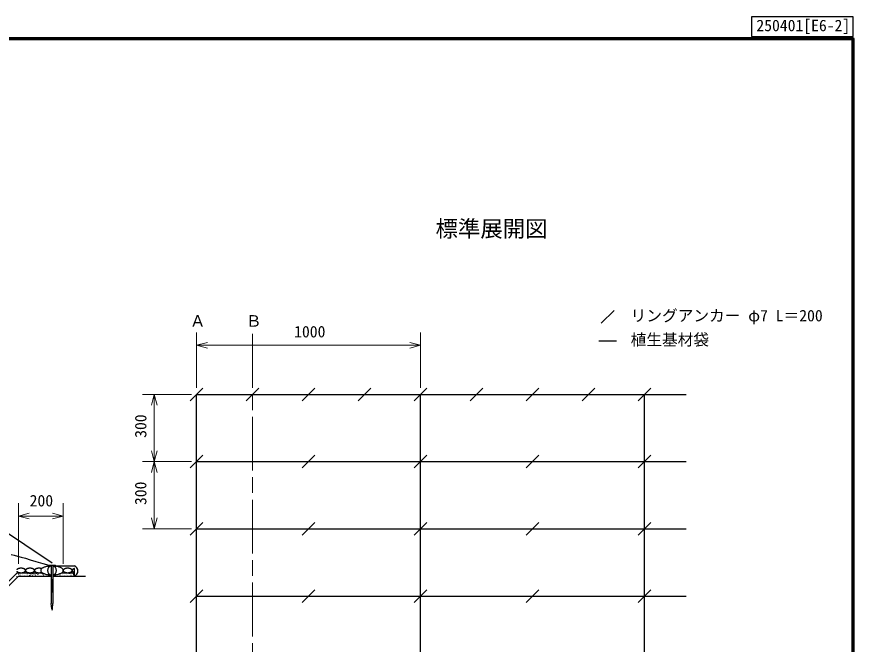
# Model space of a CAD drawing. Units: millimetres, scale not verified. Extents: x 200 to 8200, y 200 to 5838.
# Drawn here: x 4466 to 8200, y 3037 to 5838 of the extents above; entities that cross this region are included whole.
import ezdxf
from ezdxf.enums import TextEntityAlignment as Align

# ---------------------------------------------------------------- set-up
doc = ezdxf.new("R2010")
doc.units = ezdxf.units.MM
doc.header["$LTSCALE"] = 20
doc.linetypes.add('CHAIN', pattern=[18.5, 12, -1.5, 3.5, -1.5])
for name, color, linetype, lineweight in [('C-BMK', 3, 'CHAIN', 13), ('C-DOC', 3, 'Continuous', 25), ('C-STR', 7, 'Continuous', 25), ('C-STR-DIM', 1, 'Continuous', 13), ('C-STR-TXT', 7, 'Continuous', 25), ('C-TTL', 2, 'Continuous', 70)]:
    doc.layers.add(name, color=color, linetype=linetype, lineweight=lineweight)
doc.layers.add('C-BMK-TXT', color=3, linetype='Continuous')
doc.layers.add('C-TTL-TXT', color=7, linetype='Continuous')
doc.styles.add('ＭＳ ゴシック', font='')
doc.styles.get('ＭＳ ゴシック').set_extended_font_data('MS Gothic')

msp = doc.modelspace()

# ---------------------------------------------------------------- linework, layer by layer
at = {"layer": 'C-BMK'}
for p, q in [((5268.52, 4422.27), (5268.52, 1859.76)), ((5518.52, 4422.27), (5518.52, 1853.77))]:
    msp.add_line(p, q, dxfattribs=at)
at = {"layer": 'C-DOC'}
for p, q in [((8200, 5838), (7745, 5838)), ((7745, 5838), (7745, 5750)), ((8200, 5750), (8200, 5838)), ((7745, 5750), (8200, 5750))]:
    msp.add_line(p, q, dxfattribs=at)
at = {"layer": 'C-STR', "color": 1}
for p, q in [((3395.7, 4219.45), (4623.88, 3400.76)), ((4626.91, 3386.81), (4723.41, 3386.81)), ((4611.22, 3341.25), (4619.93, 3341.25)), ((4626.93, 3341.25), (4723.41, 3341.25))]:
    msp.add_line(p, q, dxfattribs=at)
at = {"layer": 'C-STR'}
for p, q in [((5240.24, 4123.99), (5296.81, 4180.56)), ((5268.52, 2502.58), (5268.52, 4152.27)), ((5490.24, 4123.99), (5546.81, 4180.56)), ((5740.24, 4123.99), (5796.81, 4180.56)), ((5990.24, 4123.99), (6046.81, 4180.56)), ((6240.24, 4123.99), (6296.81, 4180.56)), ((6268.52, 2502.58), (6268.52, 4152.27)), ((6490.24, 4123.99), (6546.81, 4180.56)), ((6740.24, 4123.99), (6796.81, 4180.56)), ((6990.24, 4123.99), (7046.81, 4180.56)), ((7240.24, 4123.99), (7296.81, 4180.56)), ((7268.52, 2502.58), (7268.52, 4152.27)), ((5240.24, 3823.99), (5296.81, 3880.56)), ((5740.24, 3823.99), (5796.81, 3880.56)), ((6240.24, 3823.99), (6296.81, 3880.56)), ((6740.24, 3823.99), (6796.81, 3880.56)), ((7240.24, 3823.99), (7296.81, 3880.56)), ((5240.24, 3523.99), (5296.81, 3580.56)), ((5740.24, 3523.99), (5796.81, 3580.56)), ((6240.24, 3523.99), (6296.81, 3580.56)), ((6740.24, 3523.99), (6796.81, 3580.56)), ((7240.24, 3523.99), (7296.81, 3580.56)), ((4608.38, 3390.72), (4638.44, 3390.73)), ((4608.38, 3389.25), (4608.38, 3390.72)), ((4638.44, 3389.26), (4608.38, 3389.25)), ((4619.91, 3389.25), (4619.96, 3219.54)), ((4626.91, 3389.25), (4626.96, 3219.54)), ((4638.44, 3389.26), (4638.44, 3390.73)), ((4673.22, 3366.25), (4673.41, 3364.51)), ((4713.34, 3366.25), (4713.41, 3365.38)), ((4723.41, 3341.25), (4723.41, 3374.91)), ((4325.63, 3193.47), (4473.41, 3341.25)), ((4387.36, 3276.41), (4467.2, 3356.25)), ((4467.2, 3356.25), (4564.41, 3356.25)), ((4467.2, 3356.25), (4571.25, 3356.25)), ((4473.41, 3341.25), (4564.41, 3341.25)), ((4564.41, 3341.25), (4619.93, 3341.25)), ((4571.25, 3356.25), (4577.95, 3356.25)), ((4571.25, 3356.25), (4580.11, 3356.25)), ((4619.93, 3326.08), (4626.93, 3326.08)), ((4626.93, 3341.25), (4773.41, 3341.25)), ((4666.71, 3356.25), (4723.41, 3356.25)), ((4619.93, 3322.38), (4626.93, 3322.38)), ((4619.93, 3318.68), (4626.93, 3318.68)), ((4619.94, 3314.98), (4626.94, 3314.98)), ((4619.94, 3311.28), (4626.94, 3311.28)), ((4619.94, 3307.57), (4626.94, 3307.57)), ((4619.94, 3303.87), (4626.94, 3303.87)), ((4619.94, 3300.17), (4626.94, 3300.17)), ((4619.94, 3296.47), (4626.94, 3296.47)), ((4619.94, 3292.76), (4626.94, 3292.76)), ((4619.94, 3289.06), (4626.94, 3289.06)), ((4619.94, 3285.36), (4626.94, 3285.36)), ((4619.95, 3281.66), (4626.95, 3281.66)), ((4619.95, 3277.95), (4626.95, 3277.95)), ((4619.95, 3274.25), (4626.95, 3274.25)), ((4619.95, 3270.55), (4626.95, 3270.55)), ((5240.24, 3223.99), (5296.81, 3280.56)), ((5740.24, 3223.99), (5796.81, 3280.56)), ((6240.24, 3223.99), (6296.81, 3280.56)), ((6740.24, 3223.99), (6796.81, 3280.56)), ((7240.24, 3223.99), (7296.81, 3280.56)), ((4621.97, 3194.54), (4619.96, 3219.54)), ((4624.97, 3194.54), (4626.96, 3219.54)), ((4621.97, 3194.54), (4623.47, 3189.54)), ((4623.47, 3189.54), (4624.97, 3194.54))]:
    msp.add_line(p, q, dxfattribs=at)
at = {"layer": 'C-STR', "color": 3}
for p, q in [((5268.52, 4152.27), (7454.21, 4152.27)), ((5268.52, 3852.27), (7454.21, 3852.27)), ((5268.52, 3552.27), (7454.21, 3552.27)), ((5268.52, 3252.27), (7454.21, 3252.27))]:
    msp.add_line(p, q, dxfattribs=at)
at = {"layer": 'C-STR'}
for points in [[(4619.91, 3386.19), (4619.06, 3386.18), (4614.73, 3385.95), (4610.47, 3385.57), (4606.31, 3385.05), (4602.28, 3384.38), (4598.41, 3383.57), (4594.73, 3382.64), (4591.27, 3381.57), (4588.06, 3380.39), (4585.11, 3379.11), (4582.46, 3377.72), (4580.11, 3376.25), (4578.1, 3374.7), (4576.43, 3373.09), (4575.12, 3371.43), (4574.17, 3369.72), (4573.6, 3368), (4573.41, 3366.25), (4573.6, 3364.51), (4574.17, 3362.78), (4575.12, 3361.08), (4576.43, 3359.41), (4578.1, 3357.8), (4580.11, 3356.25), (4582.46, 3354.78), (4585.11, 3353.4), (4588.06, 3352.11), (4591.27, 3350.93), (4594.73, 3349.87), (4598.41, 3348.93), (4602.28, 3348.13), (4606.31, 3347.46), (4610.47, 3346.93), (4614.73, 3346.56), (4619.06, 3346.33), (4619.93, 3346.31)], [(4673.41, 3366.25), (4673.22, 3368), (4672.65, 3369.72), (4671.71, 3371.43), (4670.4, 3373.09), (4668.73, 3374.7), (4666.71, 3376.25), (4664.37, 3377.72), (4661.72, 3379.11), (4658.77, 3380.39), (4655.55, 3381.57), (4652.09, 3382.64), (4648.41, 3383.57), (4644.54, 3384.38), (4640.51, 3385.05), (4636.35, 3385.57), (4632.1, 3385.95), (4627.77, 3386.18), (4626.91, 3386.19)], [(4626.93, 3346.31), (4627.77, 3346.33), (4632.1, 3346.56), (4636.35, 3346.93), (4640.51, 3347.46), (4644.54, 3348.13), (4648.41, 3348.93), (4652.09, 3349.87), (4655.55, 3350.93), (4658.77, 3352.11), (4661.72, 3353.4), (4664.37, 3354.78), (4666.71, 3356.25), (4668.73, 3357.8), (4670.4, 3359.41), (4671.71, 3361.08), (4672.65, 3362.78), (4673.22, 3364.51)], [(4713.41, 3366.25), (4713.34, 3367.12), (4713.11, 3367.99), (4712.73, 3368.84), (4712.21, 3369.67), (4711.54, 3370.48), (4710.73, 3371.25), (4709.8, 3371.99), (4708.73, 3372.68), (4707.56, 3373.32), (4706.27, 3373.91), (4704.88, 3374.44), (4703.41, 3374.91), (4701.87, 3375.32), (4700.25, 3375.65), (4698.59, 3375.91), (4696.89, 3376.1), (4695.16, 3376.21), (4693.41, 3376.25), (4691.67, 3376.21), (4689.94, 3376.1), (4688.24, 3375.91), (4686.57, 3375.65), (4684.96, 3375.32), (4683.41, 3374.91), (4681.94, 3374.44), (4680.56, 3373.91), (4679.27, 3373.32), (4678.09, 3372.68), (4677.03, 3371.99), (4676.09, 3371.25), (4675.29, 3370.48), (4674.62, 3369.67), (4674.09, 3368.84), (4673.72, 3367.99), (4673.49, 3367.12), (4673.41, 3366.25), (4673.49, 3365.38), (4673.72, 3364.52), (4674.09, 3363.66), (4674.62, 3362.83), (4675.29, 3362.03), (4676.09, 3361.25), (4677.03, 3360.52), (4678.09, 3359.82), (4679.27, 3359.18), (4680.56, 3358.59), (4681.94, 3358.06), (4683.41, 3357.59), (4684.96, 3357.19), (4686.57, 3356.86), (4688.24, 3356.59), (4689.94, 3356.4), (4691.67, 3356.29), (4693.41, 3356.25), (4695.16, 3356.29), (4696.89, 3356.4), (4698.59, 3356.59), (4700.25, 3356.86), (4701.87, 3357.19), (4703.41, 3357.59), (4704.88, 3358.06), (4706.27, 3358.59), (4707.56, 3359.18), (4708.73, 3359.82), (4709.8, 3360.52), (4710.73, 3361.25), (4711.54, 3362.03), (4712.21, 3362.83), (4712.73, 3363.66), (4713.11, 3364.52), (4713.34, 3365.38)], [(4723.41, 3374.91), (4721.94, 3374.44), (4720.56, 3373.91), (4719.27, 3373.32), (4718.09, 3372.68), (4717.03, 3371.99), (4716.09, 3371.25), (4715.29, 3370.48), (4714.62, 3369.67), (4714.09, 3368.84), (4713.72, 3367.99), (4713.49, 3367.12), (4713.41, 3366.25), (4713.49, 3365.38), (4713.72, 3364.52), (4714.09, 3363.66), (4714.62, 3362.83), (4715.29, 3362.03), (4716.09, 3361.25), (4717.03, 3360.52), (4718.09, 3359.82), (4719.27, 3359.18), (4720.56, 3358.59), (4721.94, 3358.06), (4723.41, 3357.59)]]:
    msp.add_lwpolyline(points, dxfattribs=at)
for centre in [(4466.31, 3348.49), (4466.51, 3338.76), (4467.78, 3354.27), (4474.64, 3349.59), (4480.31, 3353.67), (4480.63, 3345.15), (4491.53, 3353.67), (4491.59, 3352.5), (4491.76, 3346.94), (4502.22, 3344.01), (4507.79, 3349.59), (4513.78, 3345.15), (4514.54, 3352.69), (4516.83, 3351.53), (4524.19, 3344.66), (4525.04, 3352.3), (4526.53, 3353.67), (4529.76, 3350.24), (4536.13, 3352.3), (4537.22, 3344.01), (4542.79, 3349.59), (4548.78, 3345.15), (4552.08, 3353.86), (4553.99, 3351.85), (4559.98, 3347.41), (4563.7, 3353.47), (4580.51, 3351.84), (4584.42, 3345.55), (4597.19, 3346.53), (4606.36, 3344.01), (4617.92, 3345.15), (4633.69, 3344.01), (4645.25, 3345.15), (4658.78, 3345.55), (4664.15, 3354.44), (4671.55, 3346.53), (4675.79, 3352.62), (4680.72, 3344.01), (4686.29, 3349.59), (4692.28, 3345.15), (4701.9, 3351.84), (4708.05, 3344.01), (4717.4, 3354.44), (4718.36, 3348.58)]:
    msp.add_circle(centre, 0.3, dxfattribs=at)
for centre, radius, start, end in [((4472.34, 3365.38), 7.28, 143.8896, 151.63954), ((4472.16, 3367.01), 7.07, 208.24439, 216.22647), ((4473.32, 3367.84), 8.5, 216.10924, 223.1693), ((4473.54, 3364.49), 8.78, 136.94236, 143.7791), ((4474.91, 3363.18), 10.67, 130.84531, 136.84569), ((4474.67, 3369.08), 10.33, 223.05461, 229.25439), ((4476.39, 3361.44), 12.95, 125.48889, 130.76379), ((4476.14, 3370.74), 12.54, 229.15104, 234.59628), ((4477.89, 3359.3), 15.57, 120.75597, 125.42158), ((4479.37, 3356.79), 18.48, 116.53747, 120.70109), ((4480.74, 3354), 21.59, 112.73815, 116.49309), ((4481.97, 3351.03), 24.8, 109.27742, 112.70255), ((4483.01, 3348.01), 27.99, 106.08787, 109.24914), ((4483.84, 3345.09), 31.04, 103.11312, 106.06574), ((4484.46, 3342.39), 33.8, 100.3056, 103.09624), ((4484.87, 3340.06), 36.17, 97.62454, 100.29328), ((4485.12, 3338.21), 38.03, 95.03422, 97.6163), ((4485.22, 3336.95), 39.31, 92.50251, 95.02975), ((4485.25, 3336.32), 39.93, 89.99955, 92.50164), ((4485.25, 3336.38), 39.87, 87.49657, 90.00223), ((4485.29, 3337.11), 39.14, 84.96482, 87.50292), ((4485.42, 3338.48), 37.76, 82.37441, 84.97507), ((4485.68, 3340.42), 35.81, 79.69321, 82.38897), ((4486.13, 3342.82), 33.37, 76.88551, 79.71265), ((4486.79, 3345.56), 30.55, 73.91052, 76.91062), ((4487.65, 3348.51), 27.47, 70.72066, 73.94233), ((4488.73, 3351.53), 24.27, 67.25955, 70.76048), ((4489.98, 3354.48), 21.07, 63.45979, 67.30897), ((4491.38, 3357.23), 17.98, 59.24083, 63.52062), ((4492.86, 3359.68), 15.11, 54.50753, 59.31492), ((4494.37, 3361.76), 12.54, 49.15104, 54.59628), ((4494.12, 3371.06), 12.95, 305.48889, 310.76379), ((4495.83, 3363.43), 10.33, 43.05461, 49.25439), ((4495.59, 3369.32), 10.67, 310.84531, 316.84569), ((4496.96, 3368.02), 8.78, 316.94236, 323.7791), ((4497.18, 3364.66), 8.5, 36.10924, 43.1693), ((4498.34, 3365.5), 7.07, 28.24439, 36.22647), ((4498.17, 3367.12), 7.28, 323.8896, 331.63954), ((4499.27, 3365.98), 6.02, 19.47579, 28.34819), ((4499.13, 3366.58), 6.17, 331.75802, 340.418), ((4499.9, 3366.2), 5.35, 9.95796, 19.54493), ((4499.82, 3366.33), 5.44, 340.53163, 349.96548), ((4500.22, 3366.25), 5.04, 0.00711, 9.97393), ((4500.19, 3366.26), 5.06, 350.05423, 359.96474), ((4510.29, 3366.25), 5.04, 180.00711, 189.97393), ((4510.32, 3366.25), 5.06, 170.05423, 179.96474), ((4510.68, 3366.18), 5.44, 160.53163, 169.96548), ((4510.6, 3366.31), 5.35, 189.95796, 199.54493), ((4511.23, 3366.52), 6.02, 199.47579, 208.34819), ((4511.37, 3365.92), 6.17, 151.75802, 160.418), ((4512.34, 3365.38), 7.28, 143.8896, 151.63954), ((4512.16, 3367.01), 7.07, 208.24439, 216.22647), ((4513.32, 3367.84), 8.5, 216.10924, 223.1693), ((4513.54, 3364.49), 8.78, 136.94236, 143.7791), ((4514.91, 3363.18), 10.67, 130.84531, 136.84569), ((4514.67, 3369.08), 10.33, 223.05461, 229.25439), ((4516.39, 3361.44), 12.95, 125.48889, 130.76379), ((4516.14, 3370.74), 12.54, 229.15104, 234.59628), ((4517.89, 3359.3), 15.57, 120.75597, 125.42158), ((4519.37, 3356.79), 18.48, 116.53747, 120.70109), ((4520.74, 3354), 21.59, 112.73815, 116.49309), ((4521.97, 3351.03), 24.8, 109.27742, 112.70255), ((4523.01, 3348.01), 27.99, 106.08787, 109.24914), ((4523.84, 3345.09), 31.04, 103.11312, 106.06574), ((4524.46, 3342.39), 33.8, 100.3056, 103.09624), ((4524.87, 3340.06), 36.17, 97.62454, 100.29328), ((4525.12, 3338.21), 38.03, 95.03422, 97.6163), ((4525.22, 3336.95), 39.31, 92.50251, 95.02975), ((4525.25, 3336.32), 39.93, 89.99955, 92.50164), ((4525.25, 3336.38), 39.87, 87.49657, 90.00223), ((4525.29, 3337.11), 39.14, 84.96482, 87.50292), ((4525.42, 3338.48), 37.76, 82.37441, 84.97507), ((4525.68, 3340.42), 35.81, 79.69321, 82.38897), ((4526.13, 3342.82), 33.37, 76.88551, 79.71265), ((4526.79, 3345.56), 30.55, 73.91052, 76.91062), ((4527.65, 3348.51), 27.47, 70.72066, 73.94233), ((4528.73, 3351.53), 24.27, 67.25955, 70.76048), ((4529.98, 3354.48), 21.07, 63.45979, 67.30897), ((4531.38, 3357.23), 17.98, 59.24083, 63.52062), ((4532.86, 3359.68), 15.11, 54.50753, 59.31492), ((4534.37, 3361.76), 12.54, 49.15104, 54.59628), ((4534.12, 3371.06), 12.95, 305.48889, 310.76379), ((4535.83, 3363.43), 10.33, 43.05461, 49.25439), ((4535.59, 3369.32), 10.67, 310.84531, 316.84569), ((4536.96, 3368.02), 8.78, 316.94236, 323.7791), ((4537.18, 3364.66), 8.5, 36.10925, 43.1693), ((4538.34, 3365.5), 7.07, 28.24439, 36.22647), ((4538.17, 3367.12), 7.28, 323.8896, 331.63954), ((4539.27, 3365.98), 6.02, 19.47579, 28.34819), ((4539.13, 3366.58), 6.17, 331.75802, 340.418), ((4539.9, 3366.2), 5.35, 9.95796, 19.54493), ((4539.82, 3366.33), 5.44, 340.53163, 349.96548), ((4540.22, 3366.25), 5.04, 0.00711, 9.97393), ((4540.19, 3366.26), 5.06, 350.05423, 359.96474), ((4550.29, 3366.25), 5.04, 180.00711, 189.97393), ((4550.32, 3366.25), 5.06, 170.05423, 179.96474), ((4550.68, 3366.18), 5.44, 160.53163, 169.96548), ((4550.6, 3366.31), 5.35, 189.95796, 199.54493), ((4551.23, 3366.52), 6.02, 199.47579, 208.34819), ((4551.37, 3365.92), 6.17, 151.75802, 160.418), ((4552.34, 3365.38), 7.28, 143.8896, 151.63954), ((4552.16, 3367.01), 7.07, 208.24439, 216.22647), ((4553.32, 3367.84), 8.5, 216.10924, 223.1693), ((4553.54, 3364.49), 8.78, 136.94236, 143.7791), ((4554.91, 3363.18), 10.67, 130.84531, 136.84569), ((4554.67, 3369.08), 10.33, 223.05461, 229.25439), ((4556.39, 3361.44), 12.95, 125.48889, 130.76379), ((4556.14, 3370.74), 12.54, 229.15104, 234.59628), ((4557.89, 3359.3), 15.57, 120.75597, 125.42158), ((4559.37, 3356.79), 18.48, 116.53747, 120.70109), ((4560.74, 3354), 21.59, 112.73815, 116.49309), ((4561.97, 3351.03), 24.8, 109.27742, 112.70255), ((4563.01, 3348.01), 27.99, 106.08787, 109.24914), ((4563.84, 3345.09), 31.04, 103.11312, 106.06574), ((4564.46, 3342.39), 33.8, 100.3056, 103.09624), ((4564.87, 3340.06), 36.17, 97.62454, 100.29328), ((4565.12, 3338.21), 38.03, 95.03422, 97.6163), ((4565.22, 3336.95), 39.31, 92.50251, 95.02975), ((4565.25, 3336.32), 39.93, 89.99955, 92.50164), ((4565.25, 3336.38), 39.87, 87.49657, 90.00223), ((4565.29, 3337.11), 39.14, 84.96482, 87.50292), ((4565.42, 3338.48), 37.76, 82.37441, 84.97507), ((4565.68, 3340.42), 35.81, 79.69321, 82.38897), ((4566.13, 3342.82), 33.37, 76.88551, 79.71265), ((4566.79, 3345.56), 30.55, 73.91052, 76.91062), ((4567.65, 3348.51), 27.47, 68.94155, 73.94233), ((4602.81, 3341.91), 41.2, 115.4498, 119.61538), ((4477.64, 3372.82), 15.11, 234.50753, 239.31492), ((4479.13, 3375.28), 17.98, 239.24083, 243.52062), ((4480.52, 3378.03), 21.07, 243.45979, 247.30897), ((4481.78, 3380.97), 24.27, 247.25955, 250.76048), ((4482.85, 3383.99), 27.47, 250.72066, 253.94233), ((4483.72, 3386.94), 30.55, 253.91052, 256.91062), ((4484.37, 3389.68), 33.37, 256.88551, 259.71265), ((4484.82, 3392.08), 35.81, 259.69321, 262.38897), ((4485.09, 3394.02), 37.76, 262.37441, 264.97507), ((4485.21, 3395.39), 39.14, 264.96482, 267.50292), ((4485.25, 3396.12), 39.87, 267.49657, 270.00223), ((4485.25, 3396.18), 39.93, 269.99955, 272.50164), ((4485.28, 3395.56), 39.31, 272.50252, 275.02975), ((4485.39, 3394.29), 38.03, 275.03422, 277.6163), ((4485.63, 3392.44), 36.17, 277.62454, 280.29328), ((4486.04, 3390.11), 33.8, 280.3056, 283.09624), ((4486.66, 3387.42), 31.04, 283.11312, 286.06574), ((4487.49, 3384.49), 27.99, 286.08787, 289.24914), ((4488.53, 3381.47), 24.8, 289.27742, 292.70255), ((4489.76, 3378.51), 21.59, 292.73815, 296.49309), ((4491.14, 3375.72), 18.48, 296.53747, 300.70109), ((4492.61, 3373.21), 15.57, 300.75597, 305.42158), ((4517.64, 3372.82), 15.11, 234.50753, 239.31492), ((4519.13, 3375.28), 17.98, 239.24083, 243.52062), ((4520.52, 3378.03), 21.07, 243.45979, 247.30897), ((4521.78, 3380.97), 24.27, 247.25955, 250.76048), ((4522.85, 3383.99), 27.47, 250.72066, 253.94233), ((4523.72, 3386.94), 30.55, 253.91052, 256.91062), ((4524.37, 3389.68), 33.37, 256.88551, 259.71265), ((4524.82, 3392.08), 35.81, 259.69321, 262.38897), ((4525.09, 3394.02), 37.76, 262.37441, 264.97507), ((4525.21, 3395.39), 39.14, 264.96482, 267.50292), ((4525.25, 3396.12), 39.87, 267.49657, 270.00223), ((4525.25, 3396.18), 39.93, 269.99955, 272.50164), ((4525.28, 3395.56), 39.31, 272.50251, 275.02975), ((4525.39, 3394.29), 38.03, 275.03422, 277.6163), ((4525.63, 3392.44), 36.17, 277.62454, 280.29328), ((4526.04, 3390.11), 33.8, 280.3056, 283.09624), ((4526.66, 3387.42), 31.04, 283.11312, 286.06574), ((4527.49, 3384.49), 27.99, 286.08787, 289.24914), ((4528.53, 3381.47), 24.8, 289.27742, 292.70255), ((4529.76, 3378.51), 21.59, 292.73815, 296.49309), ((4531.14, 3375.72), 18.48, 296.53747, 300.70109), ((4532.61, 3373.21), 15.57, 300.75597, 305.42158), ((4557.64, 3372.82), 15.11, 234.50753, 239.31492), ((4559.13, 3375.28), 17.98, 239.24083, 243.52062), ((4560.52, 3378.03), 21.07, 243.45979, 247.30897), ((4561.78, 3380.97), 24.27, 247.25955, 250.76048), ((4562.85, 3383.99), 27.47, 250.72066, 253.94233), ((4563.72, 3386.94), 30.55, 253.91052, 256.91062), ((4564.37, 3389.68), 33.37, 256.88551, 259.71265), ((4564.82, 3392.08), 35.81, 259.69321, 262.38897), ((4565.09, 3394.02), 37.76, 262.37441, 264.97507), ((4565.21, 3395.39), 39.14, 264.96482, 267.50292), ((4565.25, 3396.12), 39.87, 267.49657, 270.00223), ((4565.25, 3396.18), 39.93, 269.99955, 272.50164), ((4565.28, 3395.56), 39.31, 272.50251, 275.02975), ((4565.39, 3394.29), 38.03, 275.03422, 277.6163), ((4565.63, 3392.44), 36.17, 277.62454, 280.29328), ((4566.04, 3390.11), 33.8, 280.3056, 283.09624), ((4566.66, 3387.42), 31.04, 283.11312, 286.06574), ((4567.49, 3384.49), 27.99, 286.08787, 290.99558), ((4597.89, 3381.97), 31.26, 235.33954, 240.41315), ((4602.11, 3389.25), 39.68, 240.3049, 244.62992)]:
    msp.add_arc(centre, radius, start, end, dxfattribs=at)
at = {"layer": 'C-STR', "color": 3}
for start, end in [(100.0758, 259.95822), (280.11553, 79.91848)]:
    msp.add_arc((4623.41, 3366.25), 20, start, end, dxfattribs=at)
at = {"layer": 'C-STR', "color": 1}
msp.add_arc((4714.97, 3364.03), 24.29, 290.33878, 69.66122, dxfattribs=at)
msp.add_open_spline([(4440.52, 3438.31), (4479.6, 3428.13), (4511.86, 3418.67), (4619.91, 3386.81)], degree=3, dxfattribs=at)
at = {"layer": 'C-STR-DIM'}
for p, q in [((5268.52, 4182.27), (5268.52, 4428.98)), ((6268.52, 4182.27), (6268.52, 4428.98)), ((5268.52, 4371.27), (5316.82, 4384.21)), ((5268.52, 4371.27), (5268.52, 4336.98)), ((5268.52, 4371.27), (5316.82, 4358.33)), ((5268.52, 4371.27), (6268.52, 4371.27)), ((6268.52, 4371.27), (6220.23, 4384.21)), ((6268.52, 4371.27), (6220.23, 4358.33)), ((6268.52, 4371.27), (6268.52, 4336.98)), ((5246.66, 4152.27), (5026.66, 4152.27)), ((5080.05, 4152.27), (5067.11, 4103.98)), ((5080.05, 4152.27), (5092.99, 4103.98)), ((5080.05, 4152.27), (5080.05, 3852.27)), ((5086.66, 4152.27), (5120.05, 4152.27)), ((5080.05, 3852.27), (5067.11, 3900.57)), ((5080.05, 3852.27), (5092.99, 3900.57)), ((5246.66, 3852.27), (5026.66, 3852.27)), ((5080.05, 3852.27), (5067.11, 3803.98)), ((5080.05, 3852.27), (5092.99, 3803.98)), ((5080.05, 3852.27), (5080.05, 3552.27)), ((5086.66, 3852.27), (5120.05, 3852.27)), ((4473.41, 3396.6), (4473.41, 3667.04)), ((4673.41, 3396.6), (4673.41, 3667.04)), ((4473.41, 3609.33), (4521.71, 3622.27)), ((4673.41, 3609.33), (4625.12, 3622.27)), ((4473.41, 3609.33), (4521.71, 3596.39)), ((4473.41, 3609.33), (4673.41, 3609.33)), ((4673.41, 3609.33), (4625.12, 3596.39)), ((4673.41, 3609.33), (4673.41, 3575.04)), ((5080.05, 3552.27), (5067.11, 3600.57)), ((5080.05, 3552.27), (5092.99, 3600.57)), ((5246.66, 3552.27), (5026.66, 3552.27)), ((5086.66, 3552.27), (5120.05, 3552.27))]:
    msp.add_line(p, q, dxfattribs=at)
at = {"layer": 'C-STR-TXT'}
msp.add_line((7075.42, 4469.6), (7131.99, 4526.17), dxfattribs=at)
at = {"layer": 'C-STR-TXT', "color": 3}
msp.add_line((7063.71, 4390.68), (7143.71, 4390.68), dxfattribs=at)
at = {"layer": 'C-TTL'}
msp.add_lwpolyline([(200, 200), (8200, 200), (8200, 5740), (200, 5740)], close=True, dxfattribs=at)

# ---------------------------------------------------------------- texts
at = {"layer": 'C-BMK-TXT', "style": 'ＭＳ ゴシック'}
for s, p in [('Ａ', (5273.88, 4439.08)), ('Ｂ', (5523.88, 4439.08))]:
    msp.add_text(s, height=51.32, dxfattribs=at).set_placement(p, align=Align.BOTTOM_CENTER)
at = {"layer": 'C-DOC', "style": 'ＭＳ ゴシック'}
msp.add_text('250401[E6-2]', height=51.32, dxfattribs=at).set_placement((7767.45, 5758), align=Align.BOTTOM_LEFT)
at = {"layer": 'C-STR-DIM', "color": 7, "style": 'ＭＳ ゴシック'}
for s, p in [('1000', (5704.19, 4391.27)), ('200', (4523.61, 3636.95))]:
    msp.add_text(s, height=51.32, dxfattribs=at).set_placement(p, align=Align.BOTTOM_LEFT)
for p in [(5060.05, 3958.35), (5060.05, 3658.35)]:
    msp.add_text('300', height=51.32, rotation=90, dxfattribs=at).set_placement(p, align=Align.BOTTOM_LEFT)
at = {"layer": 'C-STR-TXT', "style": 'ＭＳ ゴシック'}
for s, p in [('リングアンカー φ7 L＝200', (7206.21, 4462.88)), ('植生基材袋', (7206.21, 4355.68))]:
    msp.add_text(s, height=51.32, dxfattribs=at).set_placement(p, align=Align.BOTTOM_LEFT)
at = {"layer": 'C-TTL-TXT', "style": 'ＭＳ ゴシック'}
msp.add_text('標準展開図', height=73.31, dxfattribs=at).set_placement((6335.41, 4833.11), align=Align.BOTTOM_LEFT)

doc.saveas('drawing.dxf')
